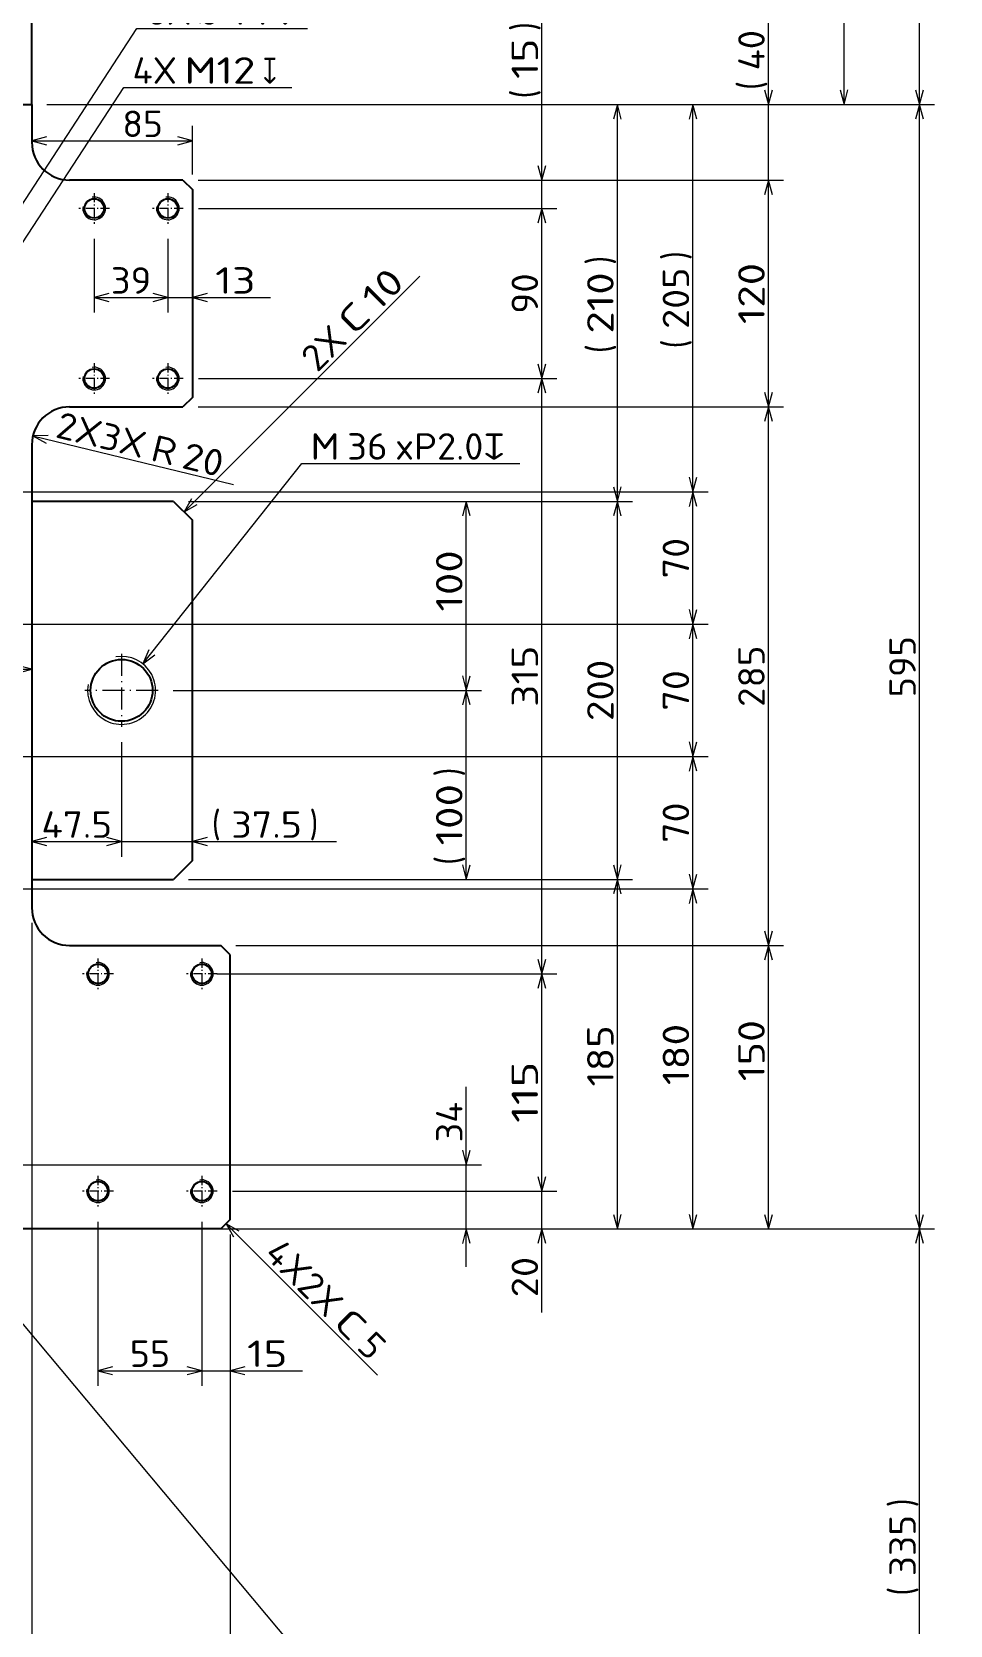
# Model space of a CAD drawing. Extents: x 0 to 1254, y -12 to 833.
# Drawn here: x 528.2 to 649.8, y 445 to 655.8 of the extents above; entities that cross this region are included whole.
import ezdxf
from ezdxf.enums import TextEntityAlignment as Align

# ---------------------------------------------------------------- set-up
doc = ezdxf.new("R2010")
doc.units = 0
doc.linetypes.add('DASHDOT', pattern=[18.5, 12, -3, 0.5, -3])
doc.layers.get('0').update_dxf_attribs({"lineweight": 13})
doc.styles.add('GDT', font='gdt.shx')
doc.styles.get("Standard").update_dxf_attribs({"font": 'isocp.shx'})
doc.dimstyles.get("Standard").update_dxf_attribs({"dimtxt": 2.5, "dimasz": 2.5, "dimexe": 1.25, "dimexo": 0.625, "dimtad": 1, "dimcen": 2.5, "dimadec": 0, "dimazin": 0, "dimtfac": 1, "dimtmove": 0, "dimatfit": 0, "dimfxl": 1, "dimarcsym": 0})

# ---------------------------------------------------------------- blocks, each defined once
blk = doc.blocks.new('*D68')
at = {"color": 214, "lineweight": 13}
for p, q in [((542.891815, 572.219831), (563.946594, 598.717835)), ((563.946594, 598.717835), (592.82785, 598.717835))]:
    blk.add_line(p, q, dxfattribs=at)
blk.add_lwpolyline([(543.688354, 574.054369), (542.891815, 572.219831), (544.498901, 573.41032)], dxfattribs=at)
for s, width, p, p2 in [('M', 1.15318, (565.098663, 599.217835), (568.942596, 599.217835)), ('36', 0.868247, (569.942596, 599.217835), (575.296783, 599.217835)), ('xP2.0↧', 0.84647, (576.296783, 599.217835), (590.82785, 599.217835))]:
    blk.add_text(s, height=3.5, dxfattribs=dict(at, width=width)).set_placement(p, p2, align=Align.FIT)
blk = doc.blocks.new('*D81')
at = {"color": 214, "lineweight": 13}
for p, q in [((511.162674, 603.702439), (540.3927, 648.450135)), ((540.3927, 648.450135), (562.635895, 648.450135))]:
    blk.add_line(p, q, dxfattribs=at)
blk.add_lwpolyline([(511.785797, 605.602895), (511.162674, 603.702439), (512.652527, 605.036721)], dxfattribs=at)
for s, width, p, p2 in [('4X', 0.953544, (541.541534, 648.950135), (547.421722, 648.950135)), ('M12', 0.921945, (548.421738, 648.950135), (557.794846, 648.950135))]:
    blk.add_text(s, height=3.5, dxfattribs=dict(at, width=width)).set_placement(p, p2, align=Align.FIT)
at = {"color": 214, "lineweight": 13, "style": 'GDT', "width": 0.52601}
blk.add_text('x', height=3.5, dxfattribs=at).set_placement((558.794846, 648.950135), (560.63588, 648.950135), align=Align.FIT)
blk = doc.blocks.new('*D84')
at = {"color": 7, "lineweight": 13}
for p, q in [((585.717346, 492.446626), (585.717346, 516.255708)), ((513.379852, 505.946626), (587.717346, 505.946626)), ((555.217346, 497.446626), (587.717346, 497.446626))]:
    blk.add_line(p, q, dxfattribs=at)
for points in [[(585.199707, 507.878476), (585.717346, 505.946626), (586.234985, 507.878476)], [(586.234985, 495.514771), (585.717346, 497.446626), (585.199707, 495.514771)]]:
    blk.add_lwpolyline(points, dxfattribs=at)
at = {"color": 7, "lineweight": 13, "width": 0.845398}
blk.add_text('34', height=3.5, rotation=90, dxfattribs=at).set_placement((585.217346, 508.901521), (585.217346, 514.255708), align=Align.FIT)
blk = doc.blocks.new('*D85')
at = {"color": 214, "lineweight": 13}
for p, q in [((510.305984, 504.797101), (565.717346, 438.696626)), ((565.717346, 438.696626), (588.512741, 438.696626))]:
    blk.add_line(p, q, dxfattribs=at)
blk.add_lwpolyline([(511.943741, 503.649171), (510.305984, 504.797101), (511.15036, 502.984086)], dxfattribs=at)
for s, width, p, p2 in [('6X', 0.953544, (567.418381, 439.196626), (573.298569, 439.196626)), ('M12', 0.921945, (574.298584, 439.196626), (583.671692, 439.196626))]:
    blk.add_text(s, height=3.5, dxfattribs=dict(at, width=width)).set_placement(p, p2, align=Align.FIT)
at = {"color": 214, "lineweight": 13, "style": 'GDT', "width": 0.52601}
blk.add_text('x', height=3.5, dxfattribs=at).set_placement((584.671707, 439.196626), (586.512741, 439.196626), align=Align.FIT)
blk = doc.blocks.new('*D89')
at = {"color": 7, "lineweight": 13}
for p, q in [((549.467346, 636.946626), (549.467346, 643.393189)), ((528.217346, 641.393189), (549.467346, 641.393189))]:
    blk.add_line(p, q, dxfattribs=at)
for points in [[(530.1492, 641.910829), (528.217346, 641.393189), (530.1492, 640.87555)], [(547.535492, 640.87555), (549.467346, 641.393189), (547.535492, 641.910829)]]:
    blk.add_lwpolyline(points, dxfattribs=at)
at = {"color": 7, "lineweight": 13, "width": 0.868247}
blk.add_text('85', height=3.5, dxfattribs=at).set_placement((540.198944, 641.893189), (545.553131, 641.893189), align=Align.FIT)
blk = doc.blocks.new('*D96')
at = {"color": 7, "lineweight": 13}
for p, q in [((515.298691, 615.162198), (542.111679, 656.252458)), ((542.111679, 656.252458), (564.68367, 656.252458))]:
    blk.add_line(p, q, dxfattribs=at)
blk.add_lwpolyline([(515.920898, 617.062947), (515.298691, 615.162198), (516.787918, 616.49719)], dxfattribs=at)
for s, width, p, p2 in [('6X', 0.953544, (543.460693, 656.752458), (549.340881, 656.752458)), ('14', 0.845398, (554.488434, 656.752458), (559.842621, 656.752458))]:
    blk.add_text(s, height=3.5, dxfattribs=dict(at, width=width)).set_placement(p, p2, align=Align.FIT)
blk.add_text('%%c', height=3.5, dxfattribs=at).set_placement((550.340881, 656.752458))
at = {"color": 7, "lineweight": 13, "style": 'GDT', "width": 0.52601}
blk.add_text('x', height=3.5, dxfattribs=at).set_placement((560.842636, 656.752458), (562.68367, 656.752458), align=Align.FIT)
blk = doc.blocks.new('*D99')
at = {"color": 7, "lineweight": 13}
blk.add_line((528.358414, 602.37592), (554.916382, 595.930131), dxfattribs=at)
blk.add_lwpolyline([(530.357849, 602.42331), (528.358414, 602.37592), (530.113663, 601.417241)], dxfattribs=at)
for s, rotation, width, p, p2 in [('2X3X', 346.357704, 0.930031, (531.199692, 602.200845), (542.798355, 599.385768)), ('R', 346.35771, 1.078995, (543.770157, 599.149907), (546.915817, 598.386434)), ('20', 346.357688, 0.868246, (547.887619, 598.150577), (553.090744, 596.88774))]:
    blk.add_text(s, height=3.5, rotation=rotation, dxfattribs=dict(at, width=width)).set_placement(p, p2, align=Align.FIT)
blk = doc.blocks.new('*D104')
at = {"color": 7, "lineweight": 13}
for p, q in [((183.217346, 537.941327), (183.217346, 336.696626)), ((528.217346, 537.946626), (528.217346, 336.696626)), ((183.217346, 338.696626), (528.217346, 338.696626))]:
    blk.add_line(p, q, dxfattribs=at)
for points in [[(185.1492, 339.214265), (183.217346, 338.696626), (185.1492, 338.178987)], [(526.285492, 338.178987), (528.217346, 338.696626), (526.285492, 339.214265)]]:
    blk.add_lwpolyline(points, dxfattribs=at)
at = {"color": 7, "lineweight": 13, "width": 0.848056}
blk.add_text('1380', height=3.5, dxfattribs=at).set_placement((350.275656, 339.196626), (361.159037, 339.196626), align=Align.FIT)
blk = doc.blocks.new('*D105')
at = {"color": 7, "lineweight": 13}
for p, q in [((528.217346, 537.946626), (528.217346, 336.696626)), ((554.467346, 496.696626), (554.467346, 336.696626)), ((528.217346, 338.696626), (554.467346, 338.696626))]:
    blk.add_line(p, q, dxfattribs=at)
for points in [[(530.1492, 339.214265), (528.217346, 338.696626), (530.1492, 338.178987)], [(552.535492, 338.178987), (554.467346, 338.696626), (552.535492, 339.214265)]]:
    blk.add_lwpolyline(points, dxfattribs=at)
at = {"color": 7, "lineweight": 13, "width": 0.854608}
blk.add_text('105', height=3.5, dxfattribs=at).set_placement((537.282959, 339.196626), (545.401733, 339.196626), align=Align.FIT)
blk = doc.blocks.new('*D106')
at = {"color": 7, "lineweight": 13}
for p, q in [((530.217346, 646.196626), (647.717346, 646.196626)), ((645.717346, 497.446626), (645.717346, 646.196626)), ((194.592346, 497.446626), (647.717346, 497.446626))]:
    blk.add_line(p, q, dxfattribs=at)
for points in [[(646.234985, 644.264771), (645.717346, 646.196626), (645.199707, 644.264771)], [(645.199707, 499.37848), (645.717346, 497.446626), (646.234985, 499.37848)]]:
    blk.add_lwpolyline(points, dxfattribs=at)
at = {"color": 7, "lineweight": 13, "width": 0.854609}
blk.add_text('595', height=3.5, rotation=90, dxfattribs=at).set_placement((645.217346, 567.762233), (645.217346, 575.881019), align=Align.FIT)
blk = doc.blocks.new('*D107')
at = {"color": 7, "lineweight": 13}
for p, q in [((194.592346, 497.446626), (647.717346, 497.446626)), ((645.717346, 413.696626), (645.717346, 497.446626)), ((468.967346, 413.696626), (647.717346, 413.696626))]:
    blk.add_line(p, q, dxfattribs=at)
for points in [[(646.234985, 495.514771), (645.717346, 497.446626), (645.199707, 495.514771)], [(645.199707, 415.62848), (645.717346, 413.696626), (646.234985, 415.62848)]]:
    blk.add_lwpolyline(points, dxfattribs=at)
for s, p in [(')', (645.217346, 460.631021)), ('(', (645.217346, 448.934197))]:
    blk.add_text(s, height=3.5, rotation=90.000003, dxfattribs=at).set_placement(p)
at = {"color": 7, "lineweight": 13, "width": 0.854609}
blk.add_text('335', height=3.5, rotation=90, dxfattribs=at).set_placement((645.217346, 451.512231), (645.217346, 459.631021), align=Align.FIT)
blk = doc.blocks.new('*D108')
at = {"color": 7, "lineweight": 13}
for p, q in [((500.717346, 731.196626), (647.717346, 731.196626)), ((645.717346, 646.196626), (645.717346, 731.196626)), ((530.217346, 646.196626), (647.717346, 646.196626))]:
    blk.add_line(p, q, dxfattribs=at)
for points in [[(646.234985, 729.264771), (645.717346, 731.196626), (645.199707, 729.264771)], [(645.199707, 648.12848), (645.717346, 646.196626), (646.234985, 648.12848)]]:
    blk.add_lwpolyline(points, dxfattribs=at)
for s, p in [(')', (645.217346, 693.756021)), ('(', (645.217346, 682.059197))]:
    blk.add_text(s, height=3.5, rotation=90.000003, dxfattribs=at).set_placement(p)
at = {"color": 7, "lineweight": 13, "width": 0.854609}
blk.add_text('340', height=3.5, rotation=90, dxfattribs=at).set_placement((645.217346, 684.637231), (645.217346, 692.756021), align=Align.FIT)
blk = doc.blocks.new('*D109')
at = {"color": 7, "lineweight": 13}
for p, q in [((555.217346, 534.946626), (627.717346, 534.946626)), ((625.717346, 497.446626), (625.717346, 534.946626)), ((194.592346, 497.446626), (627.717346, 497.446626))]:
    blk.add_line(p, q, dxfattribs=at)
for points in [[(626.234985, 533.014775), (625.717346, 534.946626), (625.199707, 533.014775)], [(625.199707, 499.37848), (625.717346, 497.446626), (626.234985, 499.37848)]]:
    blk.add_lwpolyline(points, dxfattribs=at)
at = {"color": 7, "lineweight": 13, "width": 0.854609}
blk.add_text('150', height=3.5, rotation=90, dxfattribs=at).set_placement((625.217346, 516.979119), (625.217346, 525.097909), align=Align.FIT)
blk = doc.blocks.new('*D110')
at = {"color": 7, "lineweight": 13}
for p, q in [((550.217346, 606.196626), (627.717346, 606.196626)), ((625.717346, 534.946626), (625.717346, 606.196626)), ((555.217346, 534.946626), (627.717346, 534.946626))]:
    blk.add_line(p, q, dxfattribs=at)
for points in [[(626.234985, 604.264775), (625.717346, 606.196626), (625.199707, 604.264775)], [(625.199707, 536.878478), (625.717346, 534.946626), (626.234985, 536.878478)]]:
    blk.add_lwpolyline(points, dxfattribs=at)
at = {"color": 7, "lineweight": 13, "width": 0.854609}
blk.add_text('285', height=3.5, rotation=90, dxfattribs=at).set_placement((625.217346, 566.512233), (625.217346, 574.631019), align=Align.FIT)
blk = doc.blocks.new('*D111')
at = {"color": 7, "lineweight": 13}
for p, q in [((550.217346, 636.196626), (627.717346, 636.196626)), ((625.717346, 606.196626), (625.717346, 636.196626)), ((550.217346, 606.196626), (627.717346, 606.196626))]:
    blk.add_line(p, q, dxfattribs=at)
for points in [[(626.234985, 634.264771), (625.717346, 636.196626), (625.199707, 634.264771)], [(625.199707, 608.128476), (625.717346, 606.196626), (626.234985, 608.128476)]]:
    blk.add_lwpolyline(points, dxfattribs=at)
at = {"color": 7, "lineweight": 13, "width": 0.854609}
blk.add_text('120', height=3.5, rotation=90, dxfattribs=at).set_placement((625.217346, 617.137231), (625.217346, 625.256021), align=Align.FIT)
blk = doc.blocks.new('*D112')
at = {"color": 7, "lineweight": 13}
for p, q in [((625.717346, 631.196626), (625.717346, 660.638398)), ((530.217346, 646.196626), (627.717346, 646.196626)), ((550.217346, 636.196626), (627.717346, 636.196626))]:
    blk.add_line(p, q, dxfattribs=at)
for points in [[(625.199707, 648.12848), (625.717346, 646.196626), (626.234985, 648.12848)], [(626.234985, 634.264771), (625.717346, 636.196626), (625.199707, 634.264771)]]:
    blk.add_lwpolyline(points, dxfattribs=at)
for s, p in [(')', (625.217346, 657.060365)), ('(', (625.217346, 648.128144))]:
    blk.add_text(s, height=3.5, rotation=90.000003, dxfattribs=at).set_placement(p)
at = {"color": 7, "lineweight": 13, "width": 0.868247}
blk.add_text('40', height=3.5, rotation=90, dxfattribs=at).set_placement((625.217346, 650.706178), (625.217346, 656.060365), align=Align.FIT)
blk = doc.blocks.new('*D121')
at = {"color": 7, "lineweight": 13}
for p, q in [((528.217346, 537.946626), (528.217346, 346.696626)), ((518.842346, 495.446626), (518.842346, 346.696626)), ((516.746704, 348.696626), (528.217346, 348.696626))]:
    blk.add_line(p, q, dxfattribs=at)
for points in [[(520.7742, 349.214265), (518.842346, 348.696626), (520.7742, 348.178987)], [(526.285492, 348.178987), (528.217346, 348.696626), (526.285492, 349.214265)]]:
    blk.add_lwpolyline(points, dxfattribs=at)
at = {"color": 7, "lineweight": 13, "width": 0.836937}
blk.add_text('37.5', height=3.5, dxfattribs=at).set_placement((518.746719, 349.196626), (528.092514, 349.196626), align=Align.FIT)
blk = doc.blocks.new('*D122')
at = {"color": 7, "lineweight": 13}
for p, q in [((548.967346, 708.696626), (637.717346, 708.696626)), ((635.717346, 646.196626), (635.717346, 708.696626)), ((530.217346, 646.196626), (637.717346, 646.196626))]:
    blk.add_line(p, q, dxfattribs=at)
for points in [[(636.234985, 706.764771), (635.717346, 708.696626), (635.199707, 706.764771)], [(635.199707, 648.12848), (635.717346, 646.196626), (636.234985, 648.12848)]]:
    blk.add_lwpolyline(points, dxfattribs=at)
at = {"color": 7, "lineweight": 13, "width": 0.854609}
blk.add_text('250', height=3.5, rotation=90, dxfattribs=at).set_placement((635.217346, 673.387231), (635.217346, 681.506021), align=Align.FIT)
blk = doc.blocks.new('*D132')
at = {"color": 7, "lineweight": 13}
for p, q in [((514.967346, 542.446626), (617.717346, 542.446626)), ((615.717346, 497.446626), (615.717346, 542.446626)), ((194.592346, 497.446626), (617.717346, 497.446626))]:
    blk.add_line(p, q, dxfattribs=at)
for points in [[(616.234985, 540.514773), (615.717346, 542.446626), (615.199707, 540.514773)], [(615.199707, 499.37848), (615.717346, 497.446626), (616.234985, 499.37848)]]:
    blk.add_lwpolyline(points, dxfattribs=at)
at = {"color": 7, "lineweight": 13, "width": 0.854609}
blk.add_text('180', height=3.5, rotation=90, dxfattribs=at).set_placement((615.217346, 516.465112), (615.217346, 524.583901), align=Align.FIT)
blk = doc.blocks.new('*D133')
at = {"color": 7, "lineweight": 13}
for p, q in [((514.967346, 559.946626), (617.717346, 559.946626)), ((615.717346, 542.446626), (615.717346, 559.946626)), ((514.967346, 542.446626), (617.717346, 542.446626))]:
    blk.add_line(p, q, dxfattribs=at)
for points in [[(616.234985, 558.014774), (615.717346, 559.946626), (615.199707, 558.014774)], [(615.199707, 544.378478), (615.717346, 542.446626), (616.234985, 544.378478)]]:
    blk.add_lwpolyline(points, dxfattribs=at)
at = {"color": 7, "lineweight": 13, "width": 0.868247}
blk.add_text('70', height=3.5, rotation=90, dxfattribs=at).set_placement((615.217346, 548.51953), (615.217346, 553.873721), align=Align.FIT)
blk = doc.blocks.new('*D134')
at = {"color": 7, "lineweight": 13}
for p, q in [((514.967346, 577.446626), (617.717346, 577.446626)), ((615.717346, 559.946626), (615.717346, 577.446626)), ((514.967346, 559.946626), (617.717346, 559.946626))]:
    blk.add_line(p, q, dxfattribs=at)
for points in [[(616.234985, 575.514774), (615.717346, 577.446626), (615.199707, 575.514774)], [(615.199707, 561.878478), (615.717346, 559.946626), (616.234985, 561.878478)]]:
    blk.add_lwpolyline(points, dxfattribs=at)
at = {"color": 7, "lineweight": 13, "width": 0.868247}
blk.add_text('70', height=3.5, rotation=90, dxfattribs=at).set_placement((615.217346, 566.01953), (615.217346, 571.373721), align=Align.FIT)
blk = doc.blocks.new('*D135')
at = {"color": 7, "lineweight": 13}
for p, q in [((514.967346, 594.946626), (617.717346, 594.946626)), ((615.717346, 577.446626), (615.717346, 594.946626)), ((514.967346, 577.446626), (617.717346, 577.446626))]:
    blk.add_line(p, q, dxfattribs=at)
for points in [[(616.234985, 593.014773), (615.717346, 594.946626), (615.199707, 593.014773)], [(615.199707, 579.378477), (615.717346, 577.446626), (616.234985, 579.378477)]]:
    blk.add_lwpolyline(points, dxfattribs=at)
at = {"color": 7, "lineweight": 13, "width": 0.868247}
blk.add_text('70', height=3.5, rotation=90, dxfattribs=at).set_placement((615.217346, 583.51953), (615.217346, 588.873721), align=Align.FIT)
blk = doc.blocks.new('*D136')
at = {"color": 7, "lineweight": 13}
for p, q in [((530.217346, 646.196626), (617.717346, 646.196626)), ((615.717346, 594.946626), (615.717346, 646.196626)), ((514.967346, 594.946626), (617.717346, 594.946626))]:
    blk.add_line(p, q, dxfattribs=at)
for points in [[(616.234985, 644.264771), (615.717346, 646.196626), (615.199707, 644.264771)], [(615.199707, 596.878478), (615.717346, 594.946626), (616.234985, 596.878478)]]:
    blk.add_lwpolyline(points, dxfattribs=at)
for s, p in [(')', (615.217346, 625.631021)), ('(', (615.217346, 613.934197))]:
    blk.add_text(s, height=3.5, rotation=90.000003, dxfattribs=at).set_placement(p)
at = {"color": 7, "lineweight": 13, "width": 0.854609}
blk.add_text('205', height=3.5, rotation=90, dxfattribs=at).set_placement((615.217346, 616.512231), (615.217346, 624.631021), align=Align.FIT)
blk = doc.blocks.new('*D139')
at = {"color": 7, "lineweight": 13}
for p, q in [((514.217346, 560.696626), (514.217346, 573.488403)), ((514.217346, 571.488403), (528.217346, 571.488403))]:
    blk.add_line(p, q, dxfattribs=at)
for points in [[(516.1492, 572.006042), (514.217346, 571.488403), (516.1492, 570.970765)], [(526.285492, 570.970765), (528.217346, 571.488403), (526.285492, 572.006042)]]:
    blk.add_lwpolyline(points, dxfattribs=at)
at = {"color": 7, "lineweight": 13, "width": 0.868247}
blk.add_text('56', height=3.5, dxfattribs=at).set_placement((520.940338, 571.988403), (526.294525, 571.988403), align=Align.FIT)
blk = doc.blocks.new('*D143')
at = {"color": 7, "lineweight": 13}
for p, q in [((528.217346, 537.946626), (528.217346, 426.696626)), ((524.092346, 518.321626), (524.092346, 426.696626)), ((519.092346, 428.696626), (523.592346, 428.696626)), ((524.592346, 428.696626), (542.218674, 428.696626))]:
    blk.add_line(p, q, dxfattribs=at)
at = {"color": 7, "lineweight": 13, "const_width": 0.5}
for points in [[(524.342346, 428.696626, 1), (523.842346, 428.696626)], [(523.842346, 428.696626, 1), (524.342346, 428.696626)]]:
    blk.add_lwpolyline(points, format="xyb", dxfattribs=at)
at = {"color": 7, "lineweight": 13}
blk.add_lwpolyline([(530.1492, 429.214265), (528.217346, 428.696626), (530.1492, 428.178987)], dxfattribs=at)
blk.add_circle((524.092346, 428.696626), 0.5, dxfattribs=at)
at = {"color": 7, "lineweight": 13, "width": 0.836937}
blk.add_text('16.5', height=3.5, dxfattribs=at).set_placement((530.872879, 429.196626), (540.218674, 429.196626), align=Align.FIT)
blk = doc.blocks.new('*D144')
at = {"color": 7, "lineweight": 13}
for p, q in [((520.092346, 518.071626), (520.092346, 426.696626)), ((524.092346, 518.071626), (524.092346, 426.696626)), ((506.420517, 428.696626), (523.592346, 428.696626)), ((524.592346, 428.696626), (529.092346, 428.696626))]:
    blk.add_line(p, q, dxfattribs=at)
blk.add_lwpolyline([(518.160492, 428.178987), (520.092346, 428.696626), (518.160492, 429.214265)], dxfattribs=at)
at = {"color": 7, "lineweight": 13, "const_width": 0.5}
for points in [[(524.342346, 428.696626, 1), (523.842346, 428.696626)], [(523.842346, 428.696626, 1), (524.342346, 428.696626)]]:
    blk.add_lwpolyline(points, format="xyb", dxfattribs=at)
at = {"color": 7, "lineweight": 13}
blk.add_circle((524.092346, 428.696626), 0.5, dxfattribs=at)
for s, width, p, p2 in [('t', 1.09248, (508.420517, 429.196626), (510.241318, 429.196626)), ('16', 0.868247, (511.241333, 429.196626), (516.59552, 429.196626))]:
    blk.add_text(s, height=3.5, dxfattribs=dict(at, width=width)).set_placement(p, p2, align=Align.FIT)
blk = doc.blocks.new('*D145')
at = {"color": 7, "lineweight": 13}
for p, q in [((548.967346, 543.696626), (607.717346, 543.696626)), ((605.717346, 497.446626), (605.717346, 543.696626)), ((194.592346, 497.446626), (607.717346, 497.446626))]:
    blk.add_line(p, q, dxfattribs=at)
for points in [[(606.234985, 541.764773), (605.717346, 543.696626), (605.199707, 541.764773)], [(605.199707, 499.37848), (605.717346, 497.446626), (606.234985, 499.37848)]]:
    blk.add_lwpolyline(points, dxfattribs=at)
at = {"color": 7, "lineweight": 13, "width": 0.854609}
blk.add_text('185', height=3.5, rotation=90, dxfattribs=at).set_placement((605.217346, 516.276238), (605.217346, 524.395028), align=Align.FIT)
blk = doc.blocks.new('*D146')
at = {"color": 7, "lineweight": 13}
for p, q in [((548.967346, 593.696626), (607.717346, 593.696626)), ((605.717346, 543.696626), (605.717346, 593.696626)), ((548.967346, 543.696626), (607.717346, 543.696626))]:
    blk.add_line(p, q, dxfattribs=at)
for points in [[(606.234985, 591.764773), (605.717346, 593.696626), (605.199707, 591.764773)], [(605.199707, 545.628478), (605.717346, 543.696626), (606.234985, 545.628478)]]:
    blk.add_lwpolyline(points, dxfattribs=at)
at = {"color": 7, "lineweight": 13, "width": 0.854609}
blk.add_text('200', height=3.5, rotation=90, dxfattribs=at).set_placement((605.217346, 564.637233), (605.217346, 572.756019), align=Align.FIT)
blk = doc.blocks.new('*D147')
at = {"color": 7, "lineweight": 13}
for p, q in [((530.217346, 646.196626), (607.717346, 646.196626)), ((605.717346, 593.696626), (605.717346, 646.196626)), ((548.967346, 593.696626), (607.717346, 593.696626))]:
    blk.add_line(p, q, dxfattribs=at)
for points in [[(606.234985, 644.264771), (605.717346, 646.196626), (605.199707, 644.264771)], [(605.199707, 595.628478), (605.717346, 593.696626), (606.234985, 595.628478)]]:
    blk.add_lwpolyline(points, dxfattribs=at)
for s, p in [(')', (605.217346, 625.006021)), ('(', (605.217346, 613.309197))]:
    blk.add_text(s, height=3.5, rotation=90.000003, dxfattribs=at).set_placement(p)
at = {"color": 7, "lineweight": 13, "width": 0.854609}
blk.add_text('210', height=3.5, rotation=90, dxfattribs=at).set_placement((605.217346, 615.887231), (605.217346, 624.006021), align=Align.FIT)
blk = doc.blocks.new('*D178')
at = {"color": 7, "lineweight": 13}
for p, q in [((500.717346, 731.196626), (657.717346, 731.196626)), ((655.717346, 413.696626), (655.717346, 731.196626)), ((468.967346, 413.696626), (657.717346, 413.696626))]:
    blk.add_line(p, q, dxfattribs=at)
for points in [[(656.234985, 729.264771), (655.717346, 731.196626), (655.199707, 729.264771)], [(655.199707, 415.62848), (655.717346, 413.696626), (656.234985, 415.62848)]]:
    blk.add_lwpolyline(points, dxfattribs=at)
at = {"color": 7, "lineweight": 13, "width": 0.848056}
blk.add_text('1270', height=3.5, rotation=90, dxfattribs=at).set_placement((655.217346, 567.004935), (655.217346, 577.888316), align=Align.FIT)
blk = doc.blocks.new('*D225')
at = {"color": 7, "lineweight": 13}
for p, q in [((550.717346, 498.409127), (550.717346, 476.696626)), ((554.467346, 496.696626), (554.467346, 476.696626)), ((545.717346, 478.696626), (564.047195, 478.696626))]:
    blk.add_line(p, q, dxfattribs=at)
for points in [[(548.785492, 478.178987), (550.717346, 478.696626), (548.785492, 479.214265)], [(556.3992, 479.214265), (554.467346, 478.696626), (556.3992, 478.178987)]]:
    blk.add_lwpolyline(points, dxfattribs=at)
at = {"color": 7, "lineweight": 13, "width": 0.868247}
blk.add_text('15', height=3.5, dxfattribs=at).set_placement((556.693008, 479.196626), (562.047195, 479.196626), align=Align.FIT)
blk = doc.blocks.new('*D226')
at = {"color": 7, "lineweight": 13}
for p, q in [((536.967346, 498.409127), (536.967346, 476.696626)), ((550.717346, 498.409127), (550.717346, 476.696626)), ((536.967346, 478.696626), (550.717346, 478.696626))]:
    blk.add_line(p, q, dxfattribs=at)
for points in [[(538.8992, 479.214265), (536.967346, 478.696626), (538.8992, 478.178987)], [(548.785492, 478.178987), (550.717346, 478.696626), (548.785492, 479.214265)]]:
    blk.add_lwpolyline(points, dxfattribs=at)
at = {"color": 7, "lineweight": 13, "width": 0.868247}
blk.add_text('55', height=3.5, dxfattribs=at).set_placement((541.165253, 479.196626), (546.51944, 479.196626), align=Align.FIT)
blk = doc.blocks.new('*D229')
at = {"color": 7, "lineweight": 13}
for p, q in [((548.967346, 593.696626), (587.717346, 593.696626)), ((585.717346, 568.696626), (585.717346, 593.696626)), ((546.93634, 568.696626), (587.717346, 568.696626))]:
    blk.add_line(p, q, dxfattribs=at)
for points in [[(586.234985, 591.764773), (585.717346, 593.696626), (585.199707, 591.764773)], [(585.199707, 570.628477), (585.717346, 568.696626), (586.234985, 570.628477)]]:
    blk.add_lwpolyline(points, dxfattribs=at)
at = {"color": 7, "lineweight": 13, "width": 0.854609}
blk.add_text('100', height=3.5, rotation=90, dxfattribs=at).set_placement((585.217346, 579.118861), (585.217346, 587.237647), align=Align.FIT)
blk = doc.blocks.new('*D230')
at = {"color": 7, "lineweight": 13}
for p, q in [((546.93634, 568.696626), (587.717346, 568.696626)), ((585.717346, 543.696626), (585.717346, 568.696626)), ((548.967346, 543.696626), (587.717346, 543.696626))]:
    blk.add_line(p, q, dxfattribs=at)
for points in [[(586.234985, 566.764774), (585.717346, 568.696626), (585.199707, 566.764774)], [(585.199707, 545.628478), (585.717346, 543.696626), (586.234985, 545.628478)]]:
    blk.add_lwpolyline(points, dxfattribs=at)
for s, p in [(')', (585.217346, 557.309913)), ('(', (585.217346, 545.613093))]:
    blk.add_text(s, height=3.5, rotation=90.000003, dxfattribs=at).set_placement(p)
at = {"color": 7, "lineweight": 13, "width": 0.854609}
blk.add_text('100', height=3.5, rotation=90, dxfattribs=at).set_placement((585.217346, 548.191127), (585.217346, 556.309913), align=Align.FIT)
blk = doc.blocks.new('*D231')
at = {"color": 7, "lineweight": 13}
for p, q in [((540.092346, 561.852626), (540.092346, 546.696626)), ((528.217346, 548.696626), (540.092346, 548.696626))]:
    blk.add_line(p, q, dxfattribs=at)
for points in [[(530.1492, 549.214263), (528.217346, 548.696626), (530.1492, 548.178988)], [(538.160492, 548.178988), (540.092346, 548.696626), (538.160492, 549.214263)]]:
    blk.add_lwpolyline(points, dxfattribs=at)
at = {"color": 7, "lineweight": 13, "width": 0.836937}
blk.add_text('47.5', height=3.5, dxfattribs=at).set_placement((529.481949, 549.196626), (538.827744, 549.196626), align=Align.FIT)
blk = doc.blocks.new('*D232')
at = {"color": 7, "lineweight": 13}
for p, q in [((540.092346, 561.852626), (540.092346, 546.696626)), ((535.092346, 548.696626), (568.540436, 548.696626))]:
    blk.add_line(p, q, dxfattribs=at)
for points in [[(538.160492, 548.178988), (540.092346, 548.696626), (538.160492, 549.214263)], [(551.3992, 549.214263), (549.467346, 548.696626), (551.3992, 548.178988)]]:
    blk.add_lwpolyline(points, dxfattribs=at)
for s, p in [('(', (552.038559, 549.196626)), (')', (564.962402, 549.196626))]:
    blk.add_text(s, height=3.5, dxfattribs=at).set_placement(p)
at = {"color": 7, "lineweight": 13, "width": 0.836937}
blk.add_text('37.5', height=3.5, dxfattribs=at).set_placement((554.616608, 549.196626), (563.962402, 549.196626), align=Align.FIT)
blk = doc.blocks.new('*D237')
at = {"color": 7, "lineweight": 13}
for p, q in [((595.717346, 627.446626), (595.717346, 659.50998)), ((550.217346, 636.196626), (597.717346, 636.196626)), ((550.254852, 632.446626), (597.717346, 632.446626))]:
    blk.add_line(p, q, dxfattribs=at)
for points in [[(595.199707, 638.12848), (595.717346, 636.196626), (596.234985, 638.12848)], [(596.234985, 630.514775), (595.717346, 632.446626), (595.199707, 630.514775)]]:
    blk.add_lwpolyline(points, dxfattribs=at)
for s, p in [(')', (595.217346, 655.931947)), ('(', (595.217346, 646.999726))]:
    blk.add_text(s, height=3.5, rotation=90.000003, dxfattribs=at).set_placement(p)
at = {"color": 7, "lineweight": 13, "width": 0.868247}
blk.add_text('15', height=3.5, rotation=90, dxfattribs=at).set_placement((595.217346, 649.57776), (595.217346, 654.931947), align=Align.FIT)
blk = doc.blocks.new('*D238')
at = {"color": 7, "lineweight": 13}
for p, q in [((550.254852, 632.446626), (597.717346, 632.446626)), ((595.717346, 609.946626), (595.717346, 632.446626)), ((550.254852, 609.946626), (597.717346, 609.946626))]:
    blk.add_line(p, q, dxfattribs=at)
for points in [[(596.234985, 630.514775), (595.717346, 632.446626), (595.199707, 630.514775)], [(595.199707, 611.878476), (595.717346, 609.946626), (596.234985, 611.878476)]]:
    blk.add_lwpolyline(points, dxfattribs=at)
at = {"color": 7, "lineweight": 13, "width": 0.868247}
blk.add_text('90', height=3.5, rotation=90, dxfattribs=at).set_placement((595.217346, 618.519532), (595.217346, 623.873719), align=Align.FIT)
blk = doc.blocks.new('*D239')
at = {"color": 7, "lineweight": 13}
for p, q in [((550.254852, 609.946626), (597.717346, 609.946626)), ((595.717346, 531.196626), (595.717346, 609.946626)), ((554.754852, 531.196626), (597.717346, 531.196626))]:
    blk.add_line(p, q, dxfattribs=at)
for points in [[(596.234985, 608.014775), (595.717346, 609.946626), (595.199707, 608.014775)], [(595.199707, 533.128476), (595.717346, 531.196626), (596.234985, 533.128476)]]:
    blk.add_lwpolyline(points, dxfattribs=at)
at = {"color": 7, "lineweight": 13, "width": 0.854609}
blk.add_text('315', height=3.5, rotation=90, dxfattribs=at).set_placement((595.217346, 566.512233), (595.217346, 574.631019), align=Align.FIT)
blk = doc.blocks.new('*D240')
at = {"color": 7, "lineweight": 13}
for p, q in [((552.717346, 531.196626), (597.717346, 531.196626)), ((595.717346, 502.446626), (595.717346, 531.196626)), ((554.754852, 502.446626), (597.717346, 502.446626))]:
    blk.add_line(p, q, dxfattribs=at)
for points in [[(596.234985, 529.264775), (595.717346, 531.196626), (595.199707, 529.264775)], [(595.199707, 504.37848), (595.717346, 502.446626), (596.234985, 504.37848)]]:
    blk.add_lwpolyline(points, dxfattribs=at)
at = {"color": 7, "lineweight": 13, "width": 0.854609}
blk.add_text('115', height=3.5, rotation=90, dxfattribs=at).set_placement((595.217346, 511.47268), (595.217346, 519.59147), align=Align.FIT)
blk = doc.blocks.new('*D241')
at = {"color": 7, "lineweight": 13}
for p, q in [((595.717346, 486.406526), (595.717346, 507.446626)), ((554.754852, 502.446626), (597.717346, 502.446626)), ((555.217346, 497.446626), (597.717346, 497.446626))]:
    blk.add_line(p, q, dxfattribs=at)
for points in [[(595.199707, 504.37848), (595.717346, 502.446626), (596.234985, 504.37848)], [(596.234985, 495.514771), (595.717346, 497.446626), (595.199707, 495.514771)]]:
    blk.add_lwpolyline(points, dxfattribs=at)
at = {"color": 7, "lineweight": 13, "width": 0.868247}
blk.add_text('20', height=3.5, rotation=90, dxfattribs=at).set_placement((595.217346, 488.406526), (595.217346, 493.760713), align=Align.FIT)
blk = doc.blocks.new('*D275')
at = {"color": 7, "lineweight": 13}
for p, q in [((536.467346, 628.409127), (536.467346, 618.669496)), ((546.217346, 628.409127), (546.217346, 618.669496)), ((536.467346, 620.669496), (546.217346, 620.669496))]:
    blk.add_line(p, q, dxfattribs=at)
for points in [[(538.3992, 621.187135), (536.467346, 620.669496), (538.3992, 620.151856)], [(544.285492, 620.151856), (546.217346, 620.669496), (544.285492, 621.187135)]]:
    blk.add_lwpolyline(points, dxfattribs=at)
at = {"color": 7, "lineweight": 13, "width": 0.892365}
blk.add_text('39', height=3.5, dxfattribs=at).set_placement((538.665253, 621.169496), (544.01944, 621.169496), align=Align.FIT)
blk = doc.blocks.new('*D276')
at = {"color": 7, "lineweight": 13}
for p, q in [((546.217346, 628.409127), (546.217346, 618.669496)), ((541.217346, 620.669496), (559.825012, 620.669496))]:
    blk.add_line(p, q, dxfattribs=at)
for points in [[(544.285492, 620.151856), (546.217346, 620.669496), (544.285492, 621.187135)], [(551.3992, 621.187135), (549.467346, 620.669496), (551.3992, 620.151856)]]:
    blk.add_lwpolyline(points, dxfattribs=at)
at = {"color": 7, "lineweight": 13, "width": 0.868247}
blk.add_text('13', height=3.5, dxfattribs=at).set_placement((552.470825, 621.169496), (557.825012, 621.169496), align=Align.FIT)

msp = doc.modelspace()

# ---------------------------------------------------------------- linework, layer by layer
at = {"color": 7, "lineweight": 25}
for p, q in [((528.2173, 646.1966), (528.2173, 672.4466)), ((183.2173, 646.1966), (528.2173, 646.1966)), ((518.8423, 646.1966), (528.2173, 646.1966)), ((528.2173, 646.1966), (528.2173, 641.1966)), ((548.2173, 636.1966), (533.2173, 636.1966)), ((548.2173, 636.1966), (549.4673, 634.9466)), ((549.4673, 634.9466), (549.4673, 607.4466)), ((549.4673, 607.4466), (548.2173, 606.1966)), ((533.2173, 606.1966), (548.2173, 606.1966)), ((528.2173, 601.1966), (528.2173, 539.9466)), ((546.9673, 593.6966), (528.2173, 593.6966)), ((546.9673, 593.6966), (549.4673, 591.1966)), ((549.4673, 546.1966), (549.4673, 591.1966)), ((549.4673, 546.1966), (546.9673, 543.6966)), ((528.2173, 543.6966), (546.9673, 543.6966)), ((533.2173, 534.9466), (553.2173, 534.9466)), ((554.4673, 533.6966), (553.2173, 534.9466)), ((554.4673, 498.6966), (554.4673, 533.6966)), ((528.2173, 497.4466), (518.8423, 497.4466)), ((553.2173, 497.4466), (528.2173, 497.4466)), ((554.4673, 498.6966), (553.2173, 497.4466))]:
    msp.add_line(p, q, dxfattribs=at)
at = {"color": 7, "linetype": 'DASHDOT', "lineweight": 13, "ltscale": 0.101875}
for p, q in [((536.4673, 634.4841), (536.4673, 630.4091)), ((546.2173, 634.4841), (546.2173, 630.4091)), ((538.5049, 632.4466), (534.4298, 632.4466)), ((548.2549, 632.4466), (544.1798, 632.4466)), ((536.4673, 611.9841), (536.4673, 607.9091)), ((546.2173, 611.9841), (546.2173, 607.9091)), ((538.5049, 609.9466), (534.4298, 609.9466)), ((548.2549, 609.9466), (544.1798, 609.9466)), ((539.0049, 531.1966), (534.9298, 531.1966)), ((536.9673, 533.2341), (536.9673, 529.1591)), ((552.7549, 531.1966), (548.6798, 531.1966)), ((550.7173, 533.2341), (550.7173, 529.1591)), ((536.9673, 504.4841), (536.9673, 500.4091)), ((550.7173, 504.4841), (550.7173, 500.4091)), ((539.0049, 502.4466), (534.9298, 502.4466)), ((552.7549, 502.4466), (548.6798, 502.4466))]:
    msp.add_line(p, q, dxfattribs=at)
at = {"color": 7, "lineweight": 13}
for p, q in [((548.3602, 592.3038), (579.5552, 623.4988)), ((553.9163, 498.1456), (573.9756, 478.0863))]:
    msp.add_line(p, q, dxfattribs=at)
at = {"color": 7, "linetype": 'DASHDOT', "lineweight": 13, "ltscale": 0.2422}
for p, q in [((540.0923, 573.5406), (540.0923, 563.8526)), ((544.9363, 568.6966), (535.2484, 568.6966))]:
    msp.add_line(p, q, dxfattribs=at)
at = {"color": 7, "lineweight": 13}
for points in [[(549.3602, 594.0358), (548.3602, 592.3038), (550.0922, 593.3038)], [(555.6484, 497.1456), (553.9163, 498.1456), (554.9163, 496.4135)]]:
    msp.add_lwpolyline(points, dxfattribs=at)
at = {"color": 7, "lineweight": 25}
for centre, radius in [((536.4673, 632.4466), 1.2875), ((546.2173, 632.4466), 1.2875), ((536.4673, 609.9466), 1.2875), ((546.2173, 609.9466), 1.2875), ((540.0923, 568.6966), 4.094), ((536.9673, 531.1966), 1.2875), ((550.7173, 531.1966), 1.2875), ((536.9673, 502.4466), 1.2875), ((550.7173, 502.4466), 1.2875)]:
    msp.add_circle(centre, radius, dxfattribs=at)
for centre, start, end in [((533.2173, 641.1966), 180, 270), ((533.2173, 601.1966), 90, 180), ((533.2173, 539.9466), 180, 270)]:
    msp.add_arc(centre, 5, start, end, dxfattribs=at)
at = {"color": 7, "lineweight": 13}
for centre, radius in [((536.4673, 632.4466), 1.5), ((546.2173, 632.4466), 1.5), ((536.4673, 609.9466), 1.5), ((546.2173, 609.9466), 1.5), ((540.0923, 568.6966), 4.5), ((536.9673, 531.1966), 1.5), ((550.7173, 531.1966), 1.5), ((536.9673, 502.4466), 1.5), ((550.7173, 502.4466), 1.5)]:
    msp.add_arc(centre, radius, 169.999993, 100.000014, dxfattribs=at)

# ---------------------------------------------------------------- texts
for s, rotation, width, p, p2 in [('10', 45.000058, 0.868247, (574.0015, 618.6522), (577.7874, 622.4381)), ('C', 45.00009, 1.146432, (570.8624, 615.5131), (573.2943, 617.9451)), ('2X', 45, 0.953546, (565.9974, 610.6481), (570.1553, 614.806)), ('4X2X', 315, 0.930032, (558.798, 493.971), (567.2376, 485.5314)), ('C', 314.99982, 1.146434, (567.9447, 484.8243), (570.3767, 482.3923)), ('5', 315, 0.913972, (571.0838, 481.6852), (572.9149, 479.8541))]:
    msp.add_text(s, height=3.5, rotation=rotation, dxfattribs=dict(at, width=width)).set_placement(p, p2, align=Align.FIT)

# ---------------------------------------------------------------- dimensions: what is measured, and where the dimension line sits
at = {"lineweight": 0}
for base, p1, p2, angle, picture, middle, dimtype in [((655.7173, 413.6966), (498.7173, 731.1966), (466.9673, 413.6966), 270, '*D178', (655.7173, 572.4466), 160), ((635.7173, 708.6966), (528.2173, 646.1966), (546.9673, 708.6966), 90, '*D122', (635.7173, 677.4466), 160), ((645.7173, 497.4466), (528.2173, 646.1966), (192.5923, 497.4466), 270, '*D106', (645.7173, 571.8216), 160), ((625.7173, 606.1966), (548.2173, 636.1966), (548.2173, 606.1966), 270, '*D111', (625.7173, 621.1966), 161), ((595.7173, 609.9466), (548.2548, 632.4466), (548.2548, 609.9466), 270, '*D238', (595.7173, 621.1966), 161), ((536.4673, 620.6695), (546.2173, 630.4091), (536.4673, 630.4091), 180, '*D275', (541.3423, 620.6695), 161), ((546.2173, 620.6695), (549.4673, 618.1695), (546.2173, 630.4091), 180, '*D276', (555.1479, 620.6695), 160), ((595.7173, 531.1966), (548.2548, 609.9466), (552.7548, 531.1966), 270, '*D239', (595.7173, 570.5716), 160), ((625.7173, 534.9466), (548.2173, 606.1966), (553.2173, 534.9466), 270, '*D110', (625.7173, 570.5716), 160), ((615.7173, 577.4466), (512.9673, 594.9466), (512.9673, 577.4466), 270, '*D135', (615.7173, 586.1966), 161), ((585.7173, 593.6966), (544.9363, 568.6966), (546.9673, 593.6966), 90, '*D229', (585.7173, 583.1783), 160), ((605.7173, 543.6966), (546.9673, 593.6966), (546.9673, 543.6966), 270, '*D146', (605.7173, 568.6966), 161), ((615.7173, 559.9466), (512.9673, 577.4466), (512.9673, 559.9466), 270, '*D134', (615.7173, 568.6966), 161), ((615.7173, 542.4466), (512.9673, 559.9466), (512.9673, 542.4466), 270, '*D133', (615.7173, 551.1966), 161), ((605.7173, 497.4466), (546.9673, 543.6966), (192.5923, 497.4466), 270, '*D145', (605.7173, 520.3356), 160), ((615.7173, 497.4466), (512.9673, 542.4466), (192.5923, 497.4466), 270, '*D132', (615.7173, 520.5245), 160), ((183.2173, 338.6966), (528.2173, 539.9466), (183.2173, 539.9413), 180, '*D104', (355.7173, 338.6966), 160), ((518.8423, 348.6966), (528.2173, 539.9466), (518.8423, 497.4466), 180, '*D121', (523.4196, 348.6966), 160), ((528.2173, 338.6966), (554.4673, 498.6966), (528.2173, 539.9466), 180, '*D105', (541.3423, 338.6966), 160), ((625.7173, 497.4466), (553.2173, 534.9466), (192.5923, 497.4466), 270, '*D109', (625.7173, 521.0385), 160), ((595.7173, 502.4466), (550.7173, 531.1966), (552.7548, 502.4466), 270, '*D240', (595.7173, 515.5321), 160), ((585.7173, 497.4466), (511.3798, 505.9466), (553.2173, 497.4466), 270, '*D84', (585.7173, 511.5786), 160), ((595.7173, 497.4466), (552.7548, 502.4466), (553.2173, 497.4466), 270, '*D241', (595.7173, 491.0836), 160), ((550.7173, 478.6966), (536.9673, 500.4091), (550.7173, 500.4091), 0, '*D226', (543.8423, 478.6966), 161)]:
    dim = msp.add_linear_dim(base=base, p1=p1, p2=p2, angle=angle, dimstyle='STANDARD', override={"dimlfac": 4}, dxfattribs=at)
    dim.commit()
    dim.dimension.update_dxf_attribs({"geometry": picture, "text_midpoint": middle, "dimtype": dimtype})
for base, p1, p2, angle, text, picture, middle, dimtype in [((645.7173, 646.1966), (498.7173, 731.1966), (528.2173, 646.1966), 270, '(<>)', '*D108', (645.7173, 688.6966), 160), ((625.7173, 636.1966), (528.2173, 646.1966), (548.2173, 636.1966), 270, '(<>)', '*D112', (625.7173, 653.3833), 160), ((595.7173, 632.4466), (548.2173, 636.1966), (548.2548, 632.4466), 270, '(<>)', '*D237', (595.7173, 652.2549), 160), ((615.7173, 594.9466), (528.2173, 646.1966), (512.9673, 594.9466), 270, '(<>)', '*D136', (615.7173, 620.5716), 160), ((605.7173, 593.6966), (528.2173, 646.1966), (546.9673, 593.6966), 270, '(<>)', '*D147', (605.7173, 619.9466), 160), ((585.7173, 568.6966), (546.9673, 543.6966), (544.9363, 568.6966), 90, '(<>)', '*D230', (585.7173, 552.2505), 160), ((524.0923, 428.6966), (520.0923, 520.0716), (524.0923, 520.0716), 0, 't<>', '*D144', (512.508, 428.6966), 161), ((645.7173, 497.4466), (466.9673, 413.6966), (192.5923, 497.4466), 90, '(<>)', '*D107', (645.7173, 455.5716), 160)]:
    dim = msp.add_linear_dim(base=base, p1=p1, p2=p2, angle=angle, text=text, dimstyle='STANDARD', override={"dimlfac": 4}, dxfattribs=at)
    dim.commit()
    dim.dimension.update_dxf_attribs({"geometry": picture, "text_midpoint": middle, "dimtype": dimtype})
for p1, p2, text, picture, middle in [((513.386, 612.2311), (515.2987, 615.1622), '6X<>↧', '*D96', (546.4147, 662.8467)), ((509.522, 601.1908), (511.1627, 603.7024), '4XM12<DEPTH>', '*D81', (544.6218, 654.9244)), ((537.2929, 565.1734), (542.8918, 572.2198), 'M<>xP2.0↧', '*D68', (570.4671, 606.9241)), ((508.3787, 507.0962), (510.306, 504.7971), '6XM12<DEPTH>', '*D85', (569.2518, 434.4803))]:
    dim = msp.add_diameter_dim_2p(p1=p1, p2=p2, text=text, dimstyle='STANDARD', override={"dimlfac": 4}, dxfattribs=at)
    dim.commit()
    dim.dimension.update_dxf_attribs({"geometry": picture, "text_midpoint": middle, "dimtype": 163})
for base, p1, p2, picture, middle in [((549.4673, 641.3932), (528.2173, 638.8932), (549.4673, 634.9466), '*D89', (542.876, 641.3932)), ((528.2173, 571.4884), (514.2173, 558.6966), (528.2173, 573.9884), '*D139', (523.6174, 571.4884)), ((540.0923, 548.6966), (528.2173, 546.1966), (540.0923, 563.8526), '*D231', (534.1548, 548.6966)), ((528.2173, 428.6966), (524.0923, 520.3216), (528.2173, 539.9466), '*D143', (535.5458, 428.6966)), ((554.4673, 478.6966), (550.7173, 500.4091), (554.4673, 498.6966), '*D225', (559.3701, 478.6966))]:
    dim = msp.add_linear_dim(base=base, p1=p1, p2=p2, dimstyle='STANDARD', override={"dimlfac": 4}, dxfattribs=at)
    dim.commit()
    dim.dimension.update_dxf_attribs({"geometry": picture, "text_midpoint": middle, "dimtype": 160})
dim = msp.add_radius_dim(center=(533.2173, 601.1966), mpoint=(528.3584, 602.3759), text='2X3X<>', dimstyle='STANDARD', override={"dimlfac": 4}, dxfattribs=at)
dim.commit()
dim.dimension.update_dxf_attribs({"geometry": '*D99', "text_midpoint": (542.0273, 599.0584), "dimtype": 164})
dim = msp.add_linear_dim(base=(549.4673, 548.6966), p1=(540.0923, 563.8526), p2=(549.4673, 546.1966), text='(<>)', dimstyle='STANDARD', override={"dimlfac": 4}, dxfattribs=at)
dim.commit()
dim.dimension.update_dxf_attribs({"geometry": '*D232', "text_midpoint": (559.2895, 548.6966), "dimtype": 160})

doc.saveas('drawing.dxf')
